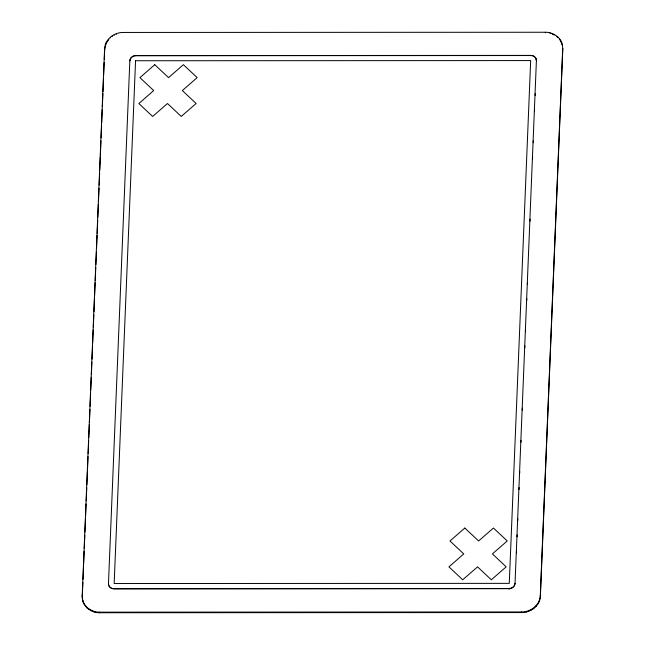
<?xml version="1.0" encoding="UTF-8"?>
<svg xmlns="http://www.w3.org/2000/svg" width="645" height="645" viewBox="0 0 645 645"><rect width="100%" height="100%" fill="white"/><g stroke="black" fill="none" stroke-linecap="round" stroke-linejoin="round"><path stroke-width="0.97" d="M562.247 44.328L562.795 49.141L540.397 596.246C539.986 605.72 530.803 612.702 521.7 612.557L99.677 612.75C90.461 613.113 81.601 605.349 82.205 595.859L104.603 48.754C105.014 39.281 114.197 32.298 123.3 32.444L545.323 32.25C552.934 32.129 560.844 37.176 562.359 44.924L559.368 38.619M82.754 600.672L82.31 596.456L82.882 582.379M83.011 579.355L83.544 566.286M83.624 564.27L84.164 551.201M84.285 548.185L84.818 535.108M84.947 532.093L85.479 519.015M85.6 516L86.099 503.93M86.22 500.915L86.752 487.838M86.882 484.822L87.414 471.745M87.494 469.737L88.034 456.66M88.155 453.645L88.688 440.567M88.817 437.552L89.349 424.483M89.429 422.467L89.969 409.398M90.09 406.374L90.623 393.305M90.752 390.289L91.284 377.212M91.405 374.197L91.904 362.127M92.025 359.112L92.558 346.034M92.686 343.019L93.219 329.942M93.34 326.926L93.839 314.857M93.96 311.841L94.493 298.764M94.621 295.749L95.154 282.671M95.234 280.664L95.774 267.586M95.895 264.571L96.427 251.502M96.556 248.478L97.089 235.409M97.169 233.393L97.709 220.324M97.83 217.3L98.371 204.231M98.492 201.216L99.024 188.138M99.153 185.123L99.644 173.053M99.765 170.038L100.306 156.961M100.386 154.953L100.959 140.868M101.088 137.853L101.579 125.783M101.7 122.768L102.241 109.69M102.361 106.675L102.894 93.598M102.974 91.59L103.514 78.513M103.635 75.497L104.176 62.428M104.297 59.405L104.708 49.351L106.054 43.787M536.406 60.566L515.024 583.499A5.749 5.16 -10.1 0 1 509.09 588.675L113.98 588.853A5.749 5.16 -10.1 0 1 108.465 583.685L129.839 60.751A5.749 5.16 -10.1 0 1 135.781 55.575L530.891 55.397A5.749 5.16 -10.1 0 1 536.406 60.566L536.43 60.719A5.749 5.16 -10.1 0 0 530.916 55.543L530.891 55.397M516.411 552.902L516.492 550.886M517.072 536.817L517.153 534.802M517.725 520.733L517.806 518.717M518.999 489.563L519.088 487.556M519.66 473.478L519.741 471.471M520.934 442.317L521.023 440.309M522.256 410.147L522.337 408.14M524.804 347.824L524.885 345.809M525.465 331.74L525.546 329.724M526.739 300.57L526.82 298.562M527.4 284.493L527.481 282.478M529.988 221.154L530.077 219.147M532.544 158.831L532.625 156.816M533.205 142.747L533.286 140.731M534.479 111.585L534.56 109.569M535.14 95.5L535.221 93.485M82.641 600.076C84.503 607.509 92.138 612.25 99.572 612.153L521.587 611.96C530.69 612.105 539.881 605.115 540.292 595.649L562.69 48.544L562.795 49.141M108.844 39.426L106.336 43.11L106.231 42.514M129.839 60.751L129.871 60.904A5.749 5.16 -10.1 0 1 135.805 55.72L530.916 55.543M108.465 583.685L108.441 583.532A5.749 5.16 -10.1 0 0 113.947 588.708L509.058 588.53A5.749 5.16 -10.1 0 0 515 583.346L515.024 583.499M556.845 36.684L557.99 37.62L557.885 37.023M561.577 42.304L561.682 42.909M560.61 40.393L560.715 40.99M554.249 34.427L554.361 35.032L552.281 34.088L552.176 33.492M549.967 32.806L550.072 33.403M545.323 32.25L545.428 32.847M540.292 595.649L540.397 596.246M539.502 599.866L539.615 600.471M538.664 601.89L538.769 602.486M537.543 603.801L537.648 604.405M536.156 605.574L536.269 606.179M534.536 607.179L534.649 607.775M532.706 608.59L532.81 609.186M530.698 609.775L530.803 610.372M528.545 610.718L528.65 611.315M526.28 611.404L526.385 612M521.587 611.96L521.7 612.557M509.058 588.53L509.195 589.28M116.35 33.685L116.455 34.282M114.197 34.628L114.302 35.225M112.19 35.814L112.294 36.41M110.351 37.225L110.464 37.821M107.352 40.595L107.457 41.199M105.385 44.529L105.498 45.134M104.603 48.754L104.708 49.351M99.572 612.153L99.677 612.75M94.928 611.597L95.033 612.194M92.719 610.912L92.824 611.508M90.639 609.968L90.752 610.573M88.728 608.783L88.833 609.388M87.011 607.38L87.115 607.977M85.519 605.776L85.632 606.381M84.285 604.01L84.39 604.607M82.205 595.859L82.31 596.456M83.318 602.091L83.423 602.696M535.874 58.727A5.749 5.16 -10.1 0 1 536.398 59.977M135.563 60.751L114.165 583.532L509.276 583.354L530.674 60.574L135.563 60.751M154.76 64.702L139.917 77.642L153.703 90.574L138.86 103.523L152.639 116.455L167.482 103.506L181.269 116.439L196.112 103.498L182.325 90.566L197.168 77.618L183.39 64.685L168.547 77.634L154.76 64.702M464.835 528.037L449.992 540.986L463.771 553.918L448.928 566.866L462.715 579.799L477.558 566.85L491.337 579.782L506.18 566.834L492.401 553.902L507.244 540.962L493.457 528.029L478.614 540.97L464.835 528.037"/></g></svg>
